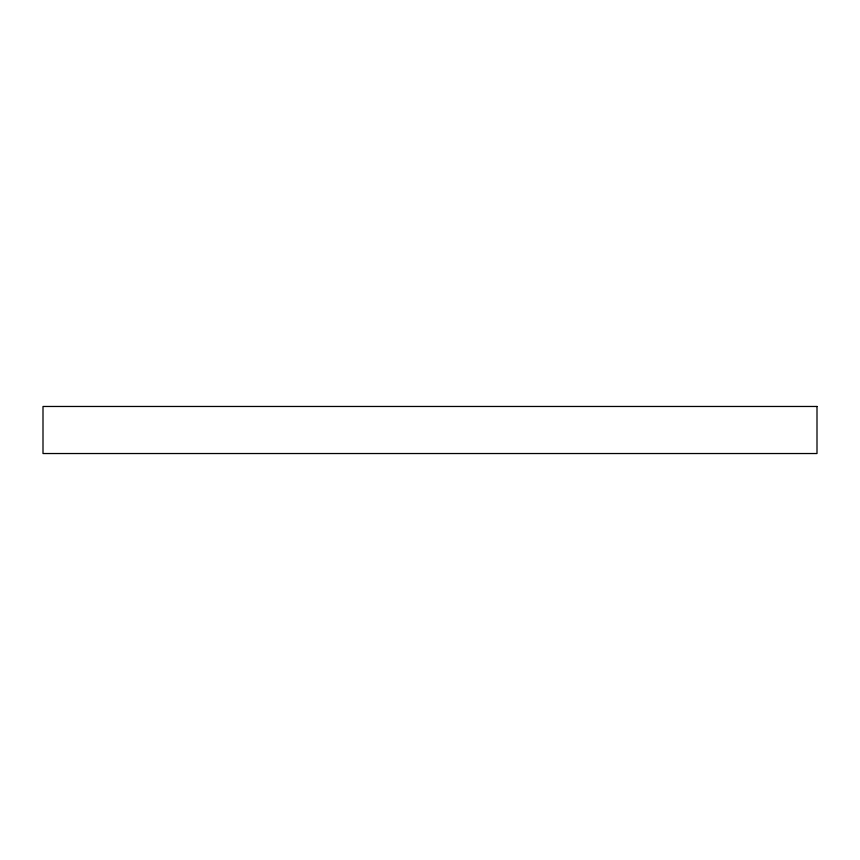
<?xml version="1.0" encoding="UTF-8"?>
<svg xmlns="http://www.w3.org/2000/svg" width="860" height="860" viewBox="0 0 860 860"><rect width="100%" height="100%" fill="white"/><g stroke="black" fill="none" stroke-linecap="round" stroke-linejoin="round"><path stroke-width="1.29" d="M817 406.468L43 406.468L43 453.532L817 453.532L817 406.468"/></g></svg>
